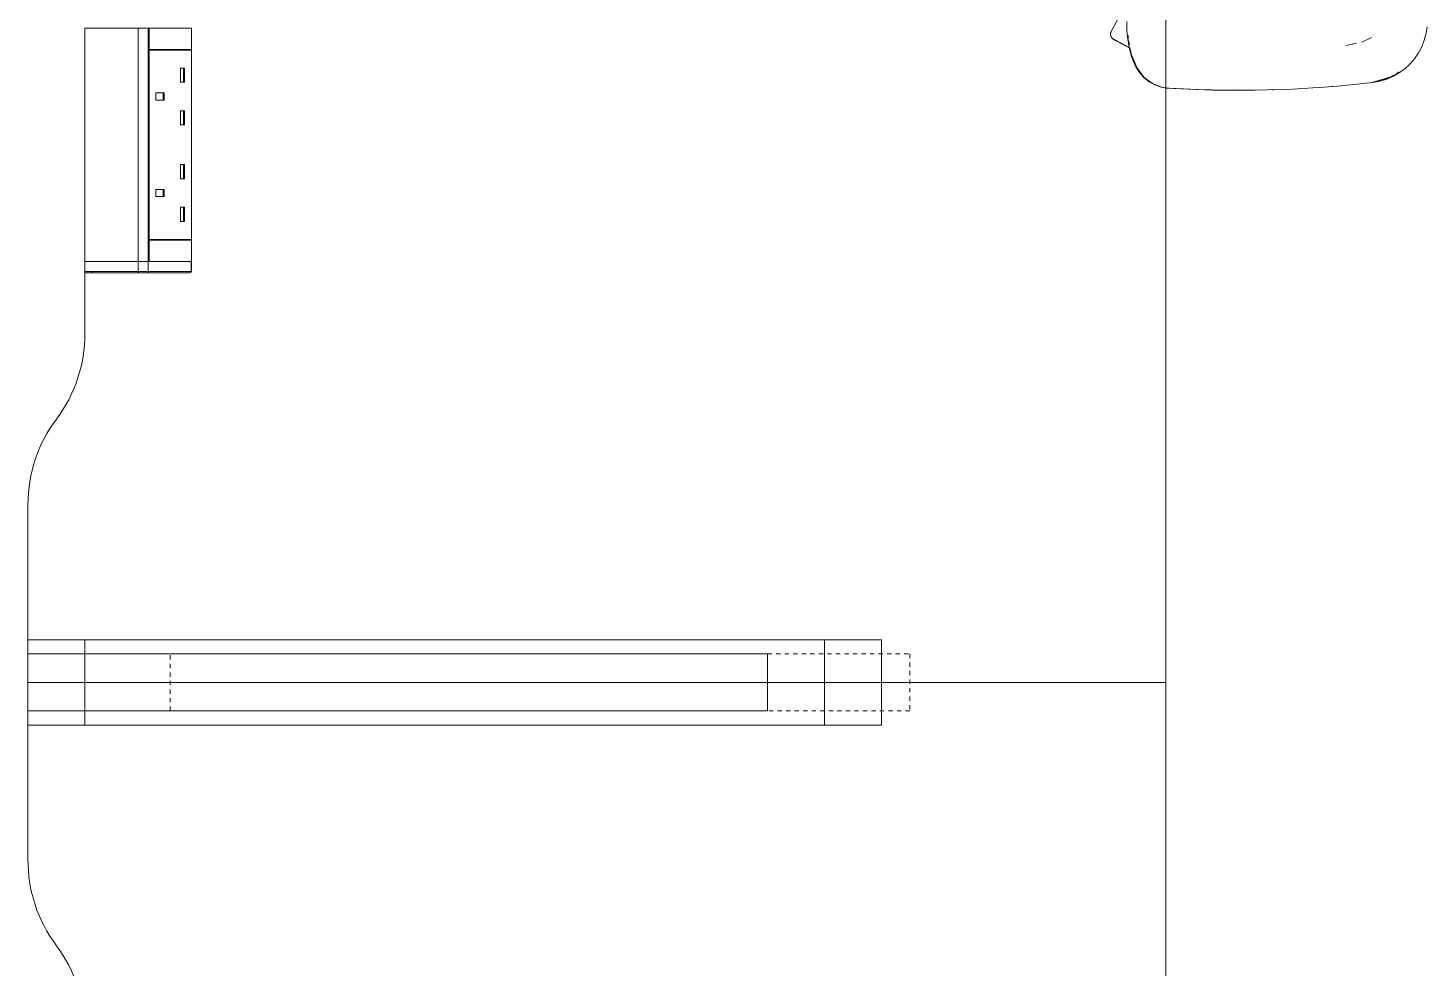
# Model space of a CAD drawing. Header units: millimetres. Extents: x 79795 to 317870, y -36033 to 97293.
# Drawn here: x 198276 to 199259, y 32608 to 33268 of the extents above; entities that cross this region are included whole.
import ezdxf

# ---------------------------------------------------------------- set-up
doc = ezdxf.new("R2010")
doc.units = ezdxf.units.MM
doc.header["$MEASUREMENT"] = 0
doc.linetypes.add('Dash', pattern=[6, 3, -3])
for name, color, linetype, lineweight in [('G-IMPT', 8, 'CONTINUOUS', 9), ('I-FURN', 8, 'CONTINUOUS', 9), ('I-FURN-HDLN', 8, 'Dash', 9)]:
    doc.layers.add(name, color=color, linetype=linetype, lineweight=lineweight)

msp = doc.modelspace()

# ---------------------------------------------------------------- linework, layer by layer
at = {"layer": 'G-IMPT'}
for p, q in [((199048.19, 33272.79), (199048.37, 33266.45)), ((199048.93, 33260.3), (199048.37, 33266.45)), ((199258.7, 33264.43), (199259.34, 33268.94)), ((199048.93, 33260.3), (199049.93, 33254.36)), ((199049.35, 33259.96), (199049.15, 33263.16)), ((199050.11, 33256.21), (199049.49, 33259.26)), ((199202.44, 33255.8), (199209.87, 33257.38)), ((199220.27, 33261.41), (199213.49, 33258.14)), ((199255.6, 33254.85), (199257.43, 33259.56)), ((199258.7, 33264.43), (199257.43, 33259.56)), ((199051.36, 33248.88), (199049.93, 33254.36)), ((199051.39, 33250), (199050.68, 33253.46)), ((199051.36, 33248.88), (199052.95, 33244.55)), ((199051.39, 33250), (199053.71, 33244.37)), ((199250.58, 33246.52), (199247.26, 33242.68)), ((199253.41, 33250.68), (199250.58, 33246.52)), ((199253.41, 33250.68), (199255.6, 33254.85)), ((199054.93, 33240.48), (199052.95, 33244.55)), ((199055.55, 33239.98), (199053.71, 33244.37)), ((199054.93, 33240.48), (199057.58, 33236.43)), ((199060.77, 33233.19), (199055.55, 33239.98)), ((199057.58, 33236.43), (199060.25, 33233.39)), ((199229.61, 33231.88), (199237.67, 33235.62)), ((199235.3, 33234.01), (199239.74, 33236.52)), ((199239.78, 33237.21), (199237.67, 33235.62)), ((199243.82, 33239.51), (199239.74, 33236.52)), ((199243.82, 33239.51), (199247.26, 33242.68)), ((199063.99, 33230.31), (199060.25, 33233.39)), ((199066.4, 33229.02), (199060.77, 33233.19)), ((199067.42, 33228.36), (199063.99, 33230.31)), ((199072.59, 33226.61), (199066.4, 33229.02)), ((199067.42, 33228.36), (199071.07, 33226.96)), ((199072.41, 33226.59), (199071.07, 33226.96)), ((199072.41, 33226.59), (199074.81, 33226.15)), ((199072.59, 33226.61), (199075.76, 33226.13)), ((199076.46, 33225.9), (199074.81, 33226.15)), ((199097.03, 33224.85), (199076.46, 33225.9)), ((199098.24, 33224.81), (199076.46, 33225.9)), ((199076.46, 33225.9), (199078.06, 33225.79)), ((199098.24, 33224.81), (199078.06, 33225.79)), ((199178.95, 33226.01), (199164.81, 33225.2)), ((199184.04, 33226.34), (199178.95, 33226.01)), ((199184.04, 33226.34), (199199.1, 33227.58)), ((199192.22, 33226.99), (199193.9, 33227.15)), ((199199.1, 33227.58), (199203.23, 33227.93)), ((199203.23, 33227.93), (199221.15, 33229.83)), ((199220.64, 33229.83), (199233.1, 33233.67)), ((199220.64, 33229.83), (199223.95, 33230.75)), ((199221.15, 33229.83), (199226.2, 33230.73)), ((199229.61, 33231.88), (199221.2, 33229.96)), ((199233.1, 33233.67), (199223.95, 33230.75)), ((199231.06, 33232.2), (199226.2, 33230.73)), ((199235.3, 33234.01), (199231.06, 33232.2)), ((199118.43, 33224.35), (199097.03, 33224.85)), ((199108.59, 33224.51), (199097.03, 33224.85)), ((199097.03, 33224.85), (199098.24, 33224.81)), ((199118.43, 33224.35), (199098.24, 33224.81)), ((199138.61, 33224.39), (199108.59, 33224.51)), ((199118.43, 33224.35), (199108.59, 33224.51)), ((199108.59, 33224.51), (199127.82, 33224.3)), ((199116.39, 33224.37), (199114.48, 33224.44)), ((199119.33, 33224.39), (199116.39, 33224.37)), ((199138.61, 33224.39), (199118.43, 33224.35)), ((199138.61, 33224.39), (199127.82, 33224.3)), ((199138.61, 33224.39), (199147.03, 33224.56)), ((199158.79, 33224.95), (199147.03, 33224.56)), ((199151.97, 33224.7), (199150.47, 33224.68)), ((199153.9, 33224.81), (199151.97, 33224.7)), ((199158.79, 33224.95), (199164.81, 33225.2))]:
    msp.add_line(p, q, dxfattribs=at)
at = {"layer": 'I-FURN'}
for p, q in [((199075.76, 32808.33), (199075.76, 34208.33)), ((199075.76, 34208.33), (199075.76, 32808.33)), ((199042.47, 33275.32), (199037.32, 33265.64)), ((198315.75, 33268.03), (198315.75, 33104.13)), ((198315.76, 33104.13), (198315.76, 33268.03)), ((198353.22, 33268.03), (198315.76, 33268.03)), ((198353.22, 33104.13), (198353.22, 33268.03)), ((198360.14, 33268.03), (198353.22, 33268.03)), ((198360.97, 33268.09), (198358.51, 33268.09)), ((198360.14, 33104.13), (198360.14, 33268.03)), ((198360.14, 33268.03), (198360.77, 33268.03)), ((198360.77, 33268.03), (198360.77, 33253.09)), ((198360.97, 33253.09), (198360.97, 33268.09)), ((198360.97, 33268.09), (198390.8, 33268.09)), ((198390.6, 33104.13), (198390.6, 33268.03)), ((198390.8, 33268.09), (198390.8, 33253.09)), ((199037.05, 33265), (199037.1, 33265.16)), ((199037.1, 33265.16), (199037.16, 33265.31)), ((199037.16, 33265.31), (199037.23, 33265.45)), ((199037.23, 33265.45), (199037.3, 33265.6)), ((199037.3, 33265.6), (199037.32, 33265.64)), ((199036.85, 33263.9), (199036.86, 33264.06)), ((199036.85, 33263.74), (199036.85, 33263.9)), ((199036.85, 33263.58), (199036.85, 33263.74)), ((199036.86, 33263.41), (199036.85, 33263.58)), ((199036.86, 33264.06), (199036.87, 33264.22)), ((199036.88, 33263.25), (199036.86, 33263.41)), ((199036.87, 33264.22), (199036.9, 33264.38)), ((199036.9, 33263.09), (199036.88, 33263.25)), ((199036.9, 33264.38), (199036.92, 33264.54)), ((199036.93, 33262.94), (199036.9, 33263.09)), ((199036.92, 33264.54), (199036.96, 33264.69)), ((199036.96, 33262.78), (199036.93, 33262.94)), ((199036.96, 33264.69), (199037, 33264.85)), ((199037, 33262.62), (199036.96, 33262.78)), ((199037, 33264.85), (199037.05, 33265)), ((199037.05, 33262.47), (199037, 33262.62)), ((199037.11, 33262.32), (199037.05, 33262.47)), ((199037.17, 33262.17), (199037.11, 33262.32)), ((199037.23, 33262.02), (199037.17, 33262.17)), ((199037.3, 33261.88), (199037.23, 33262.02)), ((199037.38, 33261.73), (199037.3, 33261.88)), ((199037.47, 33261.6), (199037.38, 33261.73)), ((199037.55, 33261.46), (199037.47, 33261.6)), ((199037.65, 33261.33), (199037.55, 33261.46)), ((199037.75, 33261.2), (199037.65, 33261.33)), ((199037.85, 33261.08), (199037.75, 33261.2)), ((199037.96, 33260.96), (199037.85, 33261.08)), ((199038.07, 33260.85), (199037.96, 33260.96)), ((199038.19, 33260.74), (199038.07, 33260.85)), ((199038.31, 33260.63), (199038.19, 33260.74)), ((199038.44, 33260.53), (199038.31, 33260.63)), ((199038.57, 33260.44), (199038.44, 33260.53)), ((199038.71, 33260.35), (199038.57, 33260.44)), ((199038.84, 33260.26), (199038.71, 33260.35)), ((199038.98, 33260.19), (199038.84, 33260.26)), ((199038.99, 33260.18), (199038.98, 33260.19)), ((199038.98, 33260.19), (199039, 33260.18)), ((199039.03, 33260.16), (199038.99, 33260.18)), ((199039, 33260.18), (199039.06, 33260.14)), ((199039.11, 33260.12), (199039.03, 33260.16)), ((199039.06, 33260.14), (199039.16, 33260.09)), ((199039.24, 33260.05), (199039.11, 33260.12)), ((199039.16, 33260.09), (199039.3, 33260.02)), ((199039.4, 33259.97), (199039.24, 33260.05)), ((199039.3, 33260.02), (199039.48, 33259.92)), ((199039.6, 33259.86), (199039.4, 33259.97)), ((199039.48, 33259.92), (199039.7, 33259.8)), ((199039.84, 33259.73), (199039.6, 33259.86)), ((199039.7, 33259.8), (199039.96, 33259.67)), ((199040.12, 33259.58), (199039.84, 33259.73)), ((199039.96, 33259.67), (199040.26, 33259.51)), ((199040.44, 33259.41), (199040.12, 33259.58)), ((199040.26, 33259.51), (199040.6, 33259.33)), ((199040.79, 33259.23), (199040.44, 33259.41)), ((199040.6, 33259.33), (199040.97, 33259.13)), ((199041.18, 33259.02), (199040.79, 33259.23)), ((199040.97, 33259.13), (199041.38, 33258.91)), ((199041.61, 33258.79), (199041.18, 33259.02)), ((199041.38, 33258.91), (199041.82, 33258.68)), ((199042.08, 33258.54), (199041.61, 33258.79)), ((199041.82, 33258.68), (199042.31, 33258.42)), ((199042.58, 33258.27), (199042.08, 33258.54)), ((199042.31, 33258.42), (199042.82, 33258.14)), ((199043.12, 33257.99), (199042.58, 33258.27)), ((199042.82, 33258.14), (199043.37, 33257.85)), ((199043.69, 33257.69), (199043.12, 33257.99)), ((199043.37, 33257.85), (199043.96, 33257.54)), ((199043.96, 33257.54), (199044.57, 33257.21)), ((199044.57, 33257.21), (199045.22, 33256.87)), ((199045.22, 33256.87), (199045.9, 33256.51)), ((199045.9, 33256.51), (199046.61, 33256.13)), ((199046.61, 33256.13), (199047.34, 33255.74)), ((199047.34, 33255.74), (199048.1, 33255.34)), ((199048.1, 33255.34), (199048.89, 33254.92)), ((198360.77, 33252.59), (198360.77, 33119.59)), ((198390.8, 33253.09), (198360.97, 33253.09)), ((198360.97, 33119.59), (198360.97, 33252.59)), ((198390.8, 33252.59), (198360.97, 33252.59)), ((198390.42, 33253.09), (198390.42, 33252.59)), ((198390.8, 33252.59), (198390.8, 33119.59)), ((199048.89, 33254.92), (199049.7, 33254.49)), ((199049.7, 33254.49), (199050.54, 33254.04)), ((198385.77, 33239.98), (198382.9, 33239.98)), ((198382.9, 33229.98), (198382.9, 33239.98)), ((198385.03, 33229.98), (198385.03, 33239.98)), ((198385.77, 33229.98), (198385.77, 33239.98)), ((198385.77, 33229.98), (198382.9, 33229.98)), ((198371.43, 33222.48), (198365.7, 33222.48)), ((198365.7, 33217.48), (198365.7, 33222.48)), ((198371.43, 33217.48), (198365.7, 33217.48)), ((198370.69, 33217.48), (198370.69, 33222.48)), ((198371.43, 33217.48), (198371.43, 33222.48)), ((198385.77, 33209.98), (198382.9, 33209.98)), ((198382.9, 33199.98), (198382.9, 33209.98)), ((198385.03, 33199.98), (198385.03, 33209.98)), ((198385.77, 33199.98), (198385.77, 33209.98)), ((198385.77, 33199.98), (198382.9, 33199.98)), ((198385.77, 33172.2), (198382.9, 33172.2)), ((198382.9, 33162.2), (198382.9, 33172.2)), ((198385.03, 33162.2), (198385.03, 33172.2)), ((198385.77, 33162.2), (198385.77, 33172.2)), ((198385.77, 33162.2), (198382.9, 33162.2)), ((198365.7, 33154.7), (198365.7, 33149.7)), ((198371.43, 33154.7), (198365.7, 33154.7)), ((198365.7, 33149.7), (198371.43, 33149.7)), ((198370.69, 33149.7), (198370.69, 33154.7)), ((198371.43, 33149.7), (198371.43, 33154.7)), ((198385.77, 33142.2), (198382.9, 33142.2)), ((198382.9, 33132.2), (198382.9, 33142.2)), ((198385.03, 33132.2), (198385.03, 33142.2)), ((198385.77, 33132.2), (198385.77, 33142.2)), ((198385.77, 33132.2), (198382.9, 33132.2)), ((198360.77, 33119.09), (198360.77, 33104.13)), ((198390.8, 33119.59), (198360.97, 33119.59)), ((198360.97, 33104.09), (198360.97, 33119.09)), ((198360.97, 33119.09), (198390.8, 33119.09)), ((198390.42, 33119.59), (198390.42, 33119.09)), ((198390.8, 33119.09), (198390.8, 33104.09)), ((198315.75, 33104.03), (198315.75, 33097.03)), ((198315.76, 33104.13), (198353.22, 33104.13)), ((198315.76, 33097.03), (198315.76, 33104.03)), ((198353.22, 33104.03), (198315.76, 33104.03)), ((198353.22, 33104.13), (198360.14, 33104.13)), ((198353.22, 33097.03), (198353.22, 33104.03)), ((198360.14, 33104.03), (198353.22, 33104.03)), ((198360.77, 33104.13), (198360.14, 33104.13)), ((198360.14, 33097.03), (198360.14, 33104.03)), ((198390.42, 33104.03), (198360.14, 33104.03)), ((198390.8, 33104.09), (198360.97, 33104.09)), ((198390.42, 33097.03), (198390.42, 33104.03)), ((198390.6, 33104.03), (198390.42, 33104.03)), ((198390.6, 33097.03), (198390.6, 33104.03)), ((198390.6, 33097.03), (198390.6, 33104.03)), ((198390.6, 33104.03), (198390.6, 33097.03)), ((198315.76, 33097.03), (198315.76, 33053.33)), ((198315.76, 33053.33), (198315.76, 33097.03)), ((198353.22, 33097.03), (198315.76, 33097.03)), ((198320.75, 33096.03), (198316.76, 33096.03)), ((198316.76, 33096.03), (198353.78, 33096.03)), ((198320.75, 33096.03), (198320.75, 33097.03)), ((198359.32, 33096.03), (198320.75, 33096.03)), ((198360.14, 33097.03), (198353.22, 33097.03)), ((198353.78, 33096.03), (198359.32, 33096.03)), ((198359.32, 33096.03), (198389.6, 33096.03)), ((198359.32, 33096.03), (198389.6, 33096.03)), ((198390.42, 33097.03), (198360.14, 33097.03)), ((198390.26, 33096.28), (198390.23, 33096.26)), ((198390.6, 33097.03), (198390.42, 33097.03)), ((198275.76, 32933.33), (198275.76, 32808.33)), ((198275.76, 32808.33), (198275.76, 32933.33)), ((198315.76, 32838.33), (198275.76, 32838.33)), ((198275.76, 32838.33), (198875.76, 32838.33)), ((198275.76, 32828.33), (198275.76, 32838.33)), ((198275.76, 32778.33), (198275.76, 32838.33)), ((198835.76, 32838.33), (198315.76, 32838.33)), ((198315.76, 32778.33), (198315.76, 32838.33)), ((198315.76, 32828.33), (198315.76, 32838.33)), ((198875.76, 32838.33), (198835.76, 32838.33)), ((198835.76, 32778.33), (198835.76, 32838.33)), ((198835.76, 32778.33), (198835.76, 32838.33)), ((198875.76, 32778.33), (198875.76, 32838.33)), ((198875.76, 32838.33), (198875.76, 32778.33)), ((198795.76, 32828.33), (198275.76, 32828.33)), ((198275.76, 32828.33), (198275.76, 32788.33)), ((198795.76, 32788.33), (198795.76, 32828.33)), ((198275.76, 32808.33), (199075.76, 32808.33)), ((199075.76, 32808.33), (198275.76, 32808.33)), ((198275.76, 32808.33), (198275.76, 32684.43)), ((199075.76, 32808.33), (198275.76, 32808.33)), ((198275.76, 32808.33), (199075.76, 32808.33)), ((198275.76, 32684.43), (198275.76, 32808.33)), ((199075.76, 31408.33), (199075.76, 32808.33)), ((199075.76, 32808.33), (199075.76, 31408.33)), ((198275.76, 32778.33), (198275.76, 32788.33)), ((198275.76, 32788.33), (198795.76, 32788.33)), ((198315.76, 32778.33), (198315.76, 32788.33)), ((198875.76, 32778.33), (198275.76, 32778.33)), ((198275.76, 32778.33), (198315.76, 32778.33)), ((198315.76, 32778.33), (198835.76, 32778.33)), ((198835.76, 32778.33), (198875.76, 32778.33))]:
    msp.add_line(p, q, dxfattribs=at)
at = {"layer": 'I-FURN', "flags": 128}
for points in [[(198316.75, 33096.03), (198316.71, 33096.03), (198316.67, 33096.03), (198316.63, 33096.04), (198316.59, 33096.04), (198316.55, 33096.05), (198316.51, 33096.06), (198316.47, 33096.07), (198316.44, 33096.08), (198316.4, 33096.09), (198316.36, 33096.11), (198316.32, 33096.12), (198316.29, 33096.14), (198316.25, 33096.16), (198316.22, 33096.18), (198316.19, 33096.2), (198316.15, 33096.23), (198316.12, 33096.25), (198316.09, 33096.28), (198316.06, 33096.3), (198316.03, 33096.33), (198316.01, 33096.36), (198315.98, 33096.39), (198315.96, 33096.42), (198315.93, 33096.46), (198315.91, 33096.49), (198315.89, 33096.52), (198315.87, 33096.56), (198315.85, 33096.59), (198315.83, 33096.63), (198315.82, 33096.67), (198315.8, 33096.7), (198315.79, 33096.74), (198315.78, 33096.78), (198315.77, 33096.82), (198315.77, 33096.86), (198315.76, 33096.9), (198315.75, 33096.94), (198315.75, 33096.98), (198315.75, 33097.02), (198315.75, 33097.03)], [(198320.75, 33096.03), (198320.59, 33096.03), (198320.43, 33096.03), (198320.27, 33096.03), (198320.11, 33096.03), (198319.96, 33096.03), (198319.8, 33096.03), (198319.65, 33096.03), (198319.49, 33096.03), (198319.34, 33096.03), (198319.19, 33096.03), (198319.05, 33096.03), (198318.9, 33096.03), (198318.76, 33096.03), (198318.63, 33096.03), (198318.49, 33096.03), (198318.36, 33096.03), (198318.24, 33096.03), (198318.11, 33096.03), (198317.99, 33096.03), (198317.88, 33096.03), (198317.77, 33096.03), (198317.67, 33096.03), (198317.57, 33096.03), (198317.47, 33096.03), (198317.38, 33096.03), (198317.3, 33096.03), (198317.22, 33096.03), (198317.15, 33096.03), (198317.08, 33096.03), (198317.02, 33096.03), (198316.97, 33096.03), (198316.92, 33096.03), (198316.88, 33096.03), (198316.84, 33096.03), (198316.81, 33096.03), (198316.78, 33096.03), (198316.77, 33096.03), (198316.76, 33096.03), (198316.75, 33096.03)], [(198316.75, 33096.03), (198316.75, 33096.03), (198316.76, 33096.03)], [(198316.76, 33096.03), (198317.04, 33096.03), (198317.45, 33096.03), (198318, 33096.03), (198318.68, 33096.03), (198319.5, 33096.03), (198320.45, 33096.03), (198321.53, 33096.03), (198322.74, 33096.03), (198324.07, 33096.03), (198325.53, 33096.03), (198327.11, 33096.03), (198328.82, 33096.03), (198330.63, 33096.03), (198332.57, 33096.03), (198334.61, 33096.03), (198336.76, 33096.03), (198339.02, 33096.03), (198341.38, 33096.03), (198343.83, 33096.03), (198346.38, 33096.03), (198349.02, 33096.03), (198351.74, 33096.03), (198353.78, 33096.03)], [(198353.78, 33096.03), (198353.92, 33096.03), (198354.05, 33096.03), (198354.19, 33096.03), (198354.34, 33096.03), (198354.48, 33096.03), (198354.63, 33096.03), (198354.78, 33096.03), (198354.94, 33096.03), (198355.09, 33096.03), (198355.25, 33096.03), (198355.4, 33096.03), (198355.56, 33096.03), (198355.72, 33096.03), (198355.88, 33096.03), (198356.04, 33096.03), (198356.2, 33096.03), (198356.36, 33096.03), (198356.52, 33096.03), (198356.68, 33096.03), (198356.84, 33096.03), (198356.99, 33096.03), (198357.15, 33096.03), (198357.3, 33096.03), (198357.45, 33096.03), (198357.6, 33096.03), (198357.74, 33096.03), (198357.89, 33096.03), (198358.03, 33096.03), (198358.17, 33096.03), (198358.3, 33096.03), (198358.43, 33096.03), (198358.56, 33096.03), (198358.68, 33096.03), (198358.8, 33096.03), (198358.91, 33096.03), (198359.02, 33096.03), (198359.12, 33096.03), (198359.22, 33096.03), (198359.32, 33096.03)], [(198390.6, 33097.03), (198390.6, 33096.99), (198390.59, 33096.95), (198390.59, 33096.91), (198390.58, 33096.87), (198390.58, 33096.83), (198390.57, 33096.79), (198390.56, 33096.75), (198390.55, 33096.71), (198390.53, 33096.68), (198390.52, 33096.64), (198390.5, 33096.6), (198390.48, 33096.57), (198390.46, 33096.53)]]:
    msp.add_lwpolyline(points, dxfattribs=at)
at = {"layer": 'I-FURN'}
for centre, radius, start, end in [((198215.76, 33053.33), 100, 323.1301, 0), ((198215.76, 33053.33), 100, 323.1301, 0), ((198375.76, 32933.33), 100, 143.1301, 180), ((198375.76, 32933.33), 100, 143.1301, 180), ((198375.78, 32683.34), 100.03, 179.37439, 216.8699), ((198375.78, 32683.34), 100.03, 179.37439, 216.8699), ((198215.76, 32563.32), 100, 0, 36.8699), ((198215.76, 32563.32), 100, 0, 36.8699)]:
    msp.add_arc(centre, radius, start, end, dxfattribs=at)
for centre, major_axis, ratio, start_param, end_param in [((198316.76, 33097.03), (0, 1), 0.998113, 1.570796, 3.141593), ((198353.78, 33097.03), (0, 1), 0.56467, 1.570796, 3.141593), ((198359.32, 33097.03), (0, 1), 0.819152, 3.141593, 4.712389), ((198389.6, 33097.03), (0, -1), 0.819152, 0, 1.570796)]:
    msp.add_ellipse(centre, major_axis=major_axis, ratio=ratio, start_param=start_param, end_param=end_param, dxfattribs=at)
at = {"layer": 'I-FURN-HDLN'}
for p, q in [((198375.76, 32828.33), (198895.76, 32828.33)), ((198375.76, 32788.33), (198375.76, 32828.33)), ((198895.76, 32828.33), (198895.76, 32788.33)), ((198895.76, 32788.33), (198375.76, 32788.33))]:
    msp.add_line(p, q, dxfattribs=at)

doc.saveas('drawing.dxf')
